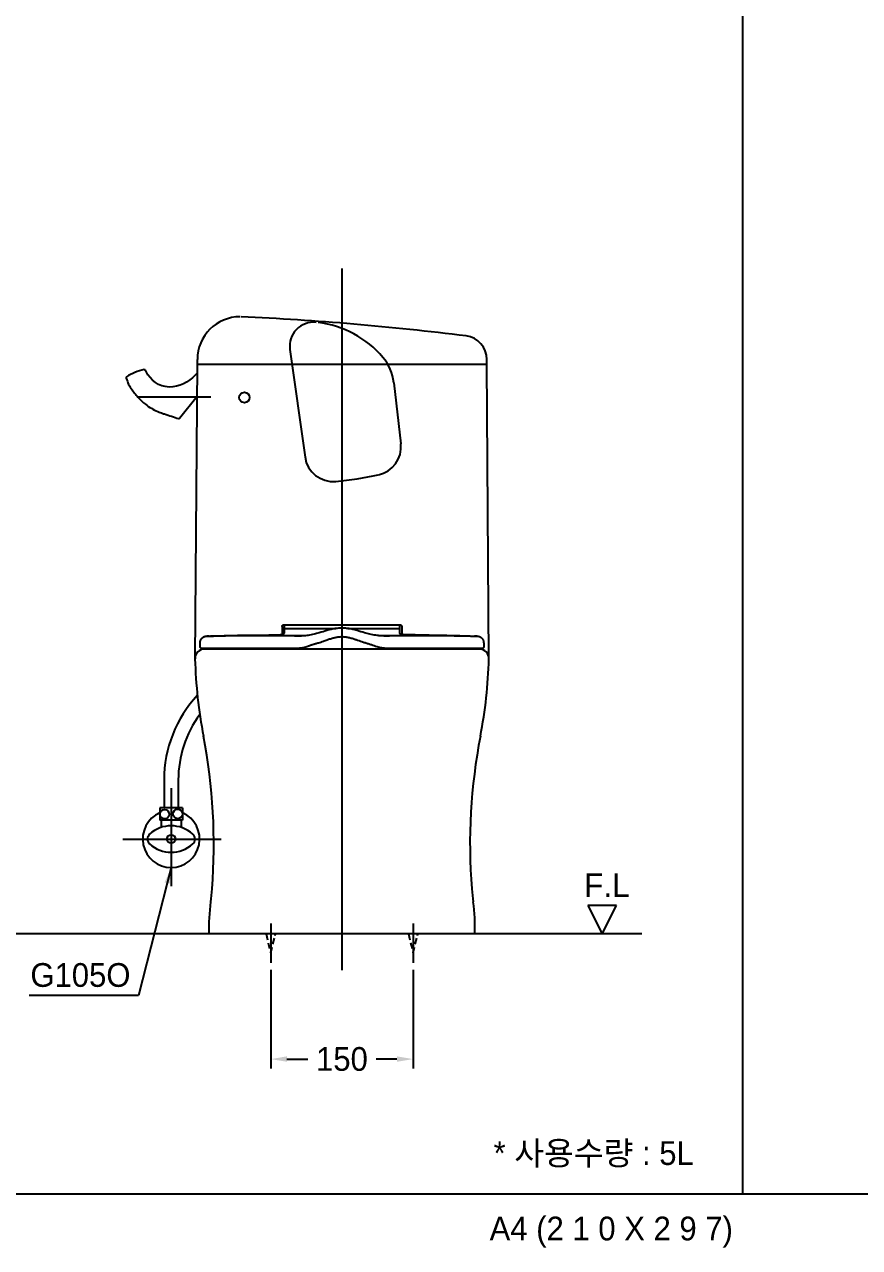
# Model space of a CAD drawing. Header units: millimetres. Extents: x 0 to 3847, y -67 to 2530.
# Drawn here: x 1044 to 1923, y -57 to 1232 of the extents above; entities that cross this region are included whole.
import ezdxf
from ezdxf.enums import TextEntityAlignment as Align
from ezdxf.lldxf.tags import DXFTag

# ---------------------------------------------------------------- set-up
doc = ezdxf.new("R2010")
doc.units = ezdxf.units.MM
doc.linetypes.add('DASHED2', pattern=[9.525, 6.35, -3.175])
for name, color, linetype in [('TEXT', 7, 'Continuous'), ('내부선 및 부속', 4, 'Continuous'), ('도각라인', 255, 'Continuous'), ('외형선', 3, 'Continuous'), ('점선', 6, 'DASHED2'), ('중심선', 1, 'DASHED'), ('치수선', 7, 'Continuous')]:
    doc.layers.add(name, color=color, linetype=linetype)
doc.styles.add('____', font='')
doc.styles.add('타이틀', font='H2GTRM.TTF', dxfattribs={"height": 25})
doc.styles.get('____').set_extended_font_data('굴림')
tags = doc.linetypes.add('DASHDOT', pattern=[70, 31, -13, 13, -13]).pattern_tags.tags
tags[10:11] = [DXFTag(74, 4), DXFTag(75, 0), DXFTag(340, '0'), DXFTag(46, 0.0), DXFTag(50, 0.0), DXFTag(44, 0.0), DXFTag(45, 0.0)]
tags[8:9] = [DXFTag(74, 4), DXFTag(75, 0), DXFTag(340, '0'), DXFTag(46, 0.0), DXFTag(50, 0.0), DXFTag(44, 0.0), DXFTag(45, 0.0)]
tags[6:7] = [DXFTag(74, 4), DXFTag(75, 0), DXFTag(340, '0'), DXFTag(46, 0.0), DXFTag(50, 0.0), DXFTag(44, 0.0), DXFTag(45, 0.0)]
tags[4:5] = [DXFTag(74, 4), DXFTag(75, 0), DXFTag(340, '0'), DXFTag(46, 0.0), DXFTag(50, 0.0), DXFTag(44, 0.0), DXFTag(45, 0.0)]
tags = doc.linetypes.add('DASHED', pattern=[25.72, 12.86, -12.86]).pattern_tags.tags
tags[6:7] = [DXFTag(74, 4), DXFTag(75, 0), DXFTag(340, '0'), DXFTag(46, 0.0), DXFTag(50, 0.0), DXFTag(44, 0.0), DXFTag(45, 0.0)]
tags[4:5] = [DXFTag(74, 4), DXFTag(75, 0), DXFTag(340, '0'), DXFTag(46, 0.0), DXFTag(50, 0.0), DXFTag(44, 0.0), DXFTag(45, 0.0)]
doc.dimstyles.new('MSADIM', dxfattribs={"dimtxt": 33, "dimasz": 17, "dimexe": 10, "dimexo": 7.5, "dimgap": 10, "dimtad": 0, "dimtih": 1, "dimtoh": 1, "dimdec": 0, "dimzin": 1, "dimdsep": 46, "dimtxsty": '____', "dimcen": 11.25, "dimadec": 0, "dimazin": 0, "dimtfac": 1, "dimtdec": 0, "dimtix": 1, "dimtmove": 0, "dimatfit": 3, "dimfxl": 0, "dimtolj": 1, "dimtzin": 1, "dimarcsym": 0})

# ---------------------------------------------------------------- blocks, each defined once
blk = doc.blocks.new('*D17')
at = {"layer": '치수선', "color": 0, "linetype": 'Continuous', "lineweight": -2}
for p, q in [((1303.1, 235.8), (1303.1, 131.9)), ((1453.1, 235.8), (1453.1, 131.9)), ((1320.1, 141.9), (1342.1, 141.9)), ((1436.1, 141.9), (1414, 141.9))]:
    blk.add_line(p, q, dxfattribs=at)
at = {"layer": '치수선', "color": 0, "linetype": 'Continuous'}
for points in [[(1320.1, 144.8), (1320.1, 139.1), (1303.1, 141.9)], [(1436.1, 144.8), (1436.1, 139.1), (1453.1, 141.9)]]:
    blk.add_solid(points, dxfattribs=at)
at = {"layer": '치수선', "color": 0, "linetype": 'Continuous', "insert": (1378.1, 141.9), "char_height": 25, "attachment_point": 5, "style": '____'}
blk.add_mtext('\\A1;150', dxfattribs=at)

msp = doc.modelspace()

# ---------------------------------------------------------------- linework, layer by layer
msp.add_line((1800, 0), (2046.8, 0))
at = {"layer": '내부선 및 부속', "linetype": 'Continuous'}
for p, q in [((1323.3, 889.4), (1339.2, 776)), ((1225.8, 873.7), (1530.8, 873.7)), ((1432.8, 854.3), (1440.1, 789.9)), ((1207.1, 817), (1225.5, 840)), ((1315.1, 597.5), (1315.1, 589.1)), ((1317.1, 599.4), (1439.1, 599.4)), ((1441.1, 597.3), (1441.1, 589.1)), ((1190.7, 436), (1190.7, 406.4)), ((1205.7, 436), (1205.7, 406.4)), ((1210.2, 406.4), (1186.2, 406.4)), ((1186.2, 406.4), (1186.2, 393.4)), ((1210.2, 406.4), (1210.2, 393.4)), ((1210.2, 393.4), (1186.2, 393.4)), ((1187.7, 393.4), (1187.7, 386)), ((1208.7, 393.4), (1208.7, 386))]:
    msp.add_line(p, q, dxfattribs=at)
at = {"layer": '내부선 및 부속'}
msp.add_line((1522.9, 573.7), (1233.3, 573.7), dxfattribs=at)
at = {"layer": '내부선 및 부속', "linetype": 'Continuous'}
for centre, radius in [((1275.3, 838.7), 5.5), ((1191.2, 399.8), 5), ((1205.1, 400.1), 5), ((1198.2, 373.7), 4.5)]:
    msp.add_circle(centre, radius, dxfattribs=at)
for centre, radius, start, end in [((1348.1, 892.9), 25, 83.861, 187.9923), ((1341, 813.2), 105, 40.125, 83.4072), ((1383.1, 848.6), 50, 6.4993, 40.125), ((1184.4, 806.4), 63.5, 103.4867, 121.6525), ((1410.3, 786.5), 30, 281.864, 6.4993), ((1368.9, 780.2), 30, 187.9923, 275.3855), ((1334.2, 1148.6), 400, 275.3855, 281.864), ((1321.1, 436), 130.4, 136.9321, 180), ((1321.1, 436), 115.4, 143.4519, 180), ((1198.2, 373.7), 30, 113.5781, 66.4217), ((1198.2, 354), 33.6, 47.499, 132.501), ((1180.2, 373.7), 7, 132.501, 227.499), ((1216.2, 373.7), 7, 312.501, 47.499), ((1198.2, 393.3), 33.6, 227.499, 312.501)]:
    msp.add_arc(centre, radius, start, end, dxfattribs=at)
at = {"layer": '내부선 및 부속'}
for centre, start, end in [((1233.3, 563.7), 90, 181.5828), ((1522.9, 563.7), 358.4172, 90)]:
    msp.add_arc(centre, 10, start, end, dxfattribs=at)
at = {"layer": '내부선 및 부속', "linetype": 'Continuous'}
for points, knots in [([(1171.7, 866.1), (1171.5, 866.5), (1171.2, 866.8), (1170.7, 867.6), (1170.4, 867.9), (1169.6, 868.1)], [0, 0, 0, 0, 0.505474, 0.505474, 1, 1, 1, 1]), ([(1223.5, 862.1), (1216.4, 855), (1206.7, 849.4), (1185, 850), (1176.6, 856.7), (1171.7, 866.1)], [0, 0, 0, 0, 0.49101, 0.49101, 1, 1, 1, 1]), ([(1150.9, 859), (1151.6, 856.8), (1153.1, 852.4), (1157.8, 845.4), (1163.5, 838.2), (1172.3, 830), (1181.1, 825), (1188.2, 822.3), (1195.6, 819.9), (1201.2, 818.1), (1206.2, 816.4)], [0, 0, 0, 0, 0.094459, 0.189212, 0.34558, 0.471777, 0.681403, 0.757418, 0.782686, 1, 1, 1, 1]), ([(1378.1, 595.7), (1376.5, 595.7), (1373.3, 595.6), (1368.8, 595), (1365.2, 594.1), (1360.3, 592.7), (1355.1, 591), (1348.5, 589.3), (1342.7, 588.1), (1336.6, 587.5), (1331.9, 587.4), (1327.5, 587.5), (1324.6, 587.6), (1321.9, 587.6), (1317.5, 587.7), (1309.9, 587.8), (1298.8, 587.9), (1287.5, 588), (1277.1, 588), (1267.7, 587.9), (1258.6, 587.7), (1251.3, 587.5), (1245.9, 587.3), (1243.3, 587.2), (1241.2, 587.1), (1240.3, 587.1), (1239.7, 587.1)], [0, 0, 0, 0, 0.035115, 0.067124, 0.098105, 0.116095, 0.176252, 0.21674, 0.26174, 0.303762, 0.347834, 0.364204, 0.398577, 0.410551, 0.421875, 0.492094, 0.574242, 0.661279, 0.735629, 0.797949, 0.864863, 0.931423, 0.954158, 0.981521, 0.987348, 1, 1, 1, 1]), ([(1516.4, 587.1), (1515.8, 587.1), (1515, 587.1), (1512.9, 587.2), (1510.3, 587.3), (1504.9, 587.5), (1497.6, 587.7), (1488.5, 587.9), (1479, 588), (1468.6, 588), (1454, 587.9), (1441.8, 587.7), (1432.2, 587.6), (1428.7, 587.5), (1424.3, 587.4), (1419.6, 587.5), (1413.5, 588.2), (1407.7, 589.3), (1401.1, 591), (1395.9, 592.7), (1391, 594.1), (1387.4, 595), (1382.9, 595.6), (1379.7, 595.7), (1378.1, 595.7)], [0, 0, 0, 0, 0.012677, 0.01844, 0.045524, 0.068211, 0.135001, 0.201919, 0.264241, 0.339584, 0.427257, 0.578043, 0.601342, 0.635721, 0.652094, 0.696171, 0.738197, 0.783204, 0.82402, 0.883867, 0.90186, 0.932846, 0.964861, 1, 1, 1, 1]), ([(1235.9, 587.4), (1236.8, 587.4), (1238.7, 587.5), (1242.8, 587.6), (1252.3, 587.8), (1260.9, 587.9), (1267.2, 588)], [0, 0, 0, 0, 0.087077, 0.179535, 0.395591, 1, 1, 1, 1]), ([(1239.7, 587.1), (1239.5, 587.1), (1239, 587.1), (1238.4, 587.2), (1237.8, 587.2), (1237.2, 587.2), (1236.6, 587.3), (1236.1, 587.4), (1236, 587.4), (1235.9, 587.4)], [0, 0, 0, 0, 0.175672, 0.372796, 0.542691, 0.614961, 0.878035, 0.956713, 1, 1, 1, 1]), ([(1267.2, 588), (1271.6, 588), (1281, 588.1), (1293.2, 588.1), (1305.1, 588), (1313.4, 588), (1321.3, 588), (1327, 588), (1333.4, 587.9), (1337.5, 587.9), (1339.6, 587.9)], [0, 0, 0, 0, 0.180676, 0.391674, 0.503746, 0.6752, 0.734323, 0.830616, 0.909801, 1, 1, 1, 1]), ([(1285.2, 588.2), (1289.4, 588.3), (1293.7, 588.4), (1302.3, 588.6), (1306.6, 588.7), (1311, 588.8)], [0, 0, 0, 0, 0.499997, 0.499997, 1, 1, 1, 1]), ([(1311, 588.8), (1312.8, 588.8), (1314.4, 589), (1316.6, 589.5), (1317.1, 589.9), (1317.1, 590.4)], [0, 0, 0, 0, 0.496309, 0.496309, 1, 1, 1, 1]), ([(1364.1, 583.7), (1363.6, 583.5), (1361.7, 582.8), (1359, 581.9), (1356, 580.8), (1353.2, 580), (1351.3, 579.4), (1350.3, 579.2)], [0, 0, 0, 0, 0.108679, 0.407036, 0.592909, 0.778201, 1, 1, 1, 1]), ([(1371.2, 585.7), (1370.9, 585.6), (1370.4, 585.5), (1369.3, 585.2), (1367.2, 584.7), (1365.4, 584.1), (1364.1, 583.7)], [0, 0, 0, 0, 0.108139, 0.220341, 0.458724, 1, 1, 1, 1]), ([(1393.2, 583.3), (1392.8, 583.4), (1391.9, 583.7), (1390.5, 584.2), (1388.2, 584.9), (1386.2, 585.4), (1385, 585.7)], [0, 0, 0, 0, 0.156042, 0.297105, 0.549705, 1, 1, 1, 1]), ([(1405.9, 579.2), (1404.7, 579.5), (1403.6, 579.8), (1401.3, 580.5), (1400.2, 580.9), (1397.1, 581.9), (1395.1, 582.6), (1393.2, 583.3)], [0, 0, 0, 0, 0.268965, 0.268965, 0.537841, 0.537841, 1, 1, 1, 1]), ([(1416.5, 587.9), (1420.6, 587.9), (1425.3, 587.9), (1433.1, 588), (1441, 588), (1450.9, 588.1), (1462.8, 588.1), (1473, 588.1), (1482.5, 588), (1486.8, 588), (1488.9, 588)], [0, 0, 0, 0, 0.168785, 0.19402, 0.323673, 0.494785, 0.606884, 0.818151, 0.914621, 1, 1, 1, 1]), ([(1445.2, 588.8), (1443.4, 588.8), (1441.8, 589), (1439.5, 589.5), (1439.1, 589.9), (1439.1, 590.4)], [0, 0, 0, 0, 0.479806, 0.479806, 1, 1, 1, 1]), ([(1484.8, 588), (1478.2, 588.1), (1471.7, 588.2), (1458.6, 588.5), (1452, 588.7), (1445.2, 588.8)], [0, 0, 0, 0, 0.500909, 0.500909, 1, 1, 1, 1]), ([(1488.9, 588), (1492.3, 587.9), (1498.6, 587.8), (1507.2, 587.7), (1514.3, 587.5), (1518.4, 587.4), (1520.3, 587.4)], [0, 0, 0, 0, 0.321027, 0.603145, 0.82113, 1, 1, 1, 1]), ([(1329.5, 574.4), (1329.2, 574.3), (1328.4, 574.3), (1307, 574.3), (1285.9, 574.3), (1240.1, 574.3)], [0, 0, 0, 0, 0.01608, 0.038508, 1, 1, 1, 1]), ([(1506.7, 574.3), (1483.4, 574.3), (1458.8, 574.3), (1433.2, 574.3), (1429, 574.3), (1425, 574.4), (1421.4, 574.6), (1419.1, 575), (1417.2, 575.4), (1414, 576.4), (1410.1, 577.9), (1407, 578.8), (1405.9, 579.2)], [0, 0, 0, 0, 0.68859, 0.727091, 0.757566, 0.810516, 0.847282, 0.863658, 0.878041, 0.904451, 0.964049, 1, 1, 1, 1])]:
    msp.add_open_spline(points, degree=3, knots=knots, dxfattribs=at)
for points, weights in [([(1224.8, 863.5), (1224.2, 862.8), (1223.5, 862.1)], [1, 0.999999997206, 1]), ([(1225, 863.6), (1224.9, 863.6), (1224.8, 863.5)], [1, 0.993620958642, 1]), ([(1150.7, 859.7), (1150.7, 859.5), (1150.7, 859.4)], [1, 0.982877408612, 1]), ([(1150.7, 859.4), (1150.8, 859.2), (1150.9, 859)], [1, 0.999989055563, 1]), ([(1206.2, 816.4), (1206.5, 816.3), (1206.7, 816.6)], [1, 0.821461585267, 1]), ([(1315.1, 597.5), (1315.2, 599.4), (1317.1, 599.4)], [1, 0.723228433972, 1]), ([(1317.1, 599.4), (1317.1, 592.4), (1317.1, 590.4)], [0.999996724921, 0.999990291464, 1]), ([(1317.1, 595.4), (1317.1, 595.4), (1317.1, 595.3)], [0.970543763121, 0.980362508902, 1]), ([(1439.1, 590.4), (1439.1, 592.2), (1439.1, 599.4)], [1, 0.999994715466, 0.999997361018]), ([(1228.6, 576.4), (1228.7, 578.5), (1228.7, 580.6)], [1, 0.999981204513, 1]), ([(1228.7, 580.6), (1228.8, 584), (1231.6, 586)], [1, 0.899986042595, 1]), ([(1234.7, 587.3), (1235.3, 587.4), (1235.8, 587.4)], [1, 0.998149266931, 1]), ([(1488.6, 588), (1486.7, 588), (1484.8, 588)], [1, 0.999998989981, 1]), ([(1518, 587.2), (1517.2, 587.1), (1516.4, 587.1)], [1, 0.999550466891, 1]), ([(1518.7, 587.2), (1518.4, 587.2), (1518, 587.2)], [1, 0.999190736562, 1]), ([(1519.2, 587.3), (1518.9, 587.2), (1518.7, 587.2)], [1, 0.999267106875, 1]), ([(1520.4, 587.4), (1519.8, 587.4), (1519.2, 587.3)], [1, 0.995224417185, 1]), ([(1520.4, 587.4), (1520.9, 587.4), (1521.5, 587.3)], [1, 0.998168684076, 1]), ([(1521.5, 587.3), (1527.3, 586.4), (1527.4, 580.6)], [1, 0.768648485545, 1]), ([(1527.4, 580.6), (1527.5, 578.5), (1527.5, 576.4)], [1, 0.999981067609, 1]), ([(1229.9, 574.5), (1228.6, 575), (1228.6, 576.4)], [1, 0.820323123979, 1]), ([(1340.2, 575.8), (1338.1, 575.1), (1335.9, 574.8)], [1, 0.996181844266, 1])]:
    msp.add_rational_spline(points, weights, degree=2, dxfattribs=at)
for points, weights, degree, knots in [([(1225.7, 863.4), (1225.6, 863.5), (1225.5, 863.6), (1225.3, 863.8), (1225, 863.6)], [0.927894413811, 0.933329857146, 1, 0.85482388309, 1], 2, [0.2703818, 0.2703818, 0.2703818, 0.5, 0.5, 1, 1, 1]), ([(1439.1, 599.4), (1439.7, 599.4), (1440.3, 599.1), (1440.8, 598.7), (1441.1, 598.1), (1441.1, 597.5), (1441.1, 597.4), (1441.1, 597.4), (1441.1, 597.4), (1441.1, 597.3), (1441.1, 597.3)], [1, 0.889279407863, 0.833919112028, 0.833919112028, 0.889279407863, 1, 1, 1, 1, 1, 1], 5, [0, 0, 0, 0, 0, 0, 0.3914193, 0.3914193, 0.3914193, 0.3914193, 0.3914193, 0.519775, 0.519775, 0.519775, 0.519775, 0.519775, 0.519775]), ([(1527.5, 576.4), (1527.6, 575.5), (1527, 574.9), (1526.4, 574.3), (1525.5, 574.3)], [1, 0.923708562238, 1, 0.923445523215, 1], 2, [0, 0, 0, 0.499747, 0.499747, 1, 1, 1])]:
    msp.add_rational_spline(points, weights, degree=degree, knots=knots, dxfattribs=at)
for points, degree in [([(1151.1, 860.4), (1151, 860.3), (1150.9, 860.2), (1150.8, 860), (1150.7, 859.9), (1150.7, 859.7)], 5), ([(1206.7, 816.6), (1206.9, 816.8), (1207.1, 817)], 2), ([(1317.1, 595.4), (1344.4, 595.4), (1371.8, 595.4)], 2), ([(1384.4, 595.4), (1411.7, 595.4), (1439.1, 595.4)], 2), ([(1439.1, 595.3), (1439.1, 595.3), (1439.1, 595.4)], 2), ([(1231.6, 586), (1232.1, 586.4), (1232.7, 586.7), (1233.3, 587), (1234, 587.2), (1234.7, 587.3)], 5), ([(1235.8, 587.4), (1235.8, 587.4), (1235.9, 587.4), (1235.9, 587.4), (1235.9, 587.4), (1235.9, 587.4)], 5), ([(1385, 585.7), (1382.3, 586.3), (1379.5, 586.7), (1376.6, 586.6), (1373.9, 586.3), (1371.2, 585.7)], 5), ([(1520.3, 587.4), (1520.3, 587.4), (1520.3, 587.4), (1520.4, 587.4), (1520.4, 587.4), (1520.4, 587.4)], 5), ([(1228.6, 576.4), (1228.6, 576.4), (1228.6, 576.4), (1228.7, 576.4)], 3), ([(1230.7, 574.3), (1230.5, 574.3), (1230.3, 574.3), (1230.2, 574.4), (1230, 574.4), (1229.9, 574.5)], 5), ([(1240.1, 574.3), (1235.4, 574.3), (1230.7, 574.3)], 2), ([(1335.9, 574.8), (1334.6, 574.6), (1333.4, 574.5), (1332.1, 574.4), (1330.8, 574.4), (1329.5, 574.4)], 5), ([(1350.3, 579.2), (1348.3, 578.6), (1346.2, 578), (1344.2, 577.3), (1342.2, 576.4), (1340.2, 575.8)], 5), ([(1463.4, 573.7), (1463.4, 574), (1463.4, 574.3)], 2), ([(1495.5, 574.3), (1495.5, 574), (1495.5, 573.7)], 2), ([(1525.4, 574.3), (1524.3, 574.3), (1506.7, 574.3)], 2), ([(1525.5, 574.3), (1525.5, 574.3), (1525.4, 574.3)], 2)]:
    msp.add_open_spline(points, degree=degree, dxfattribs=at)
at = {"layer": '도각라인', "color": 7}
for p in [(1800, 2530), (0, 0)]:
    msp.add_line(p, (1800, 0), dxfattribs=at)
at = {"layer": '외형선'}
for p, q in [((1225.8, 873.7), (1225.8, 878.7)), ((1530.8, 873.7), (1530.8, 878.7)), ((1223.3, 563.7), (1225.8, 873.7)), ((1532.9, 563.7), (1530.8, 873.7))]:
    msp.add_line(p, q, dxfattribs=at)
at = {"layer": '외형선', "linetype": 'Continuous'}
for p, q in [((1637.3, 303.7), (1652.3, 273.7)), ((1667.3, 303.7), (1637.3, 303.7)), ((1652.3, 273.7), (1667.3, 303.7)), ((1694.1, 273.7), (240.2, 273.7)), ((1518.1, 273.7), (1238.1, 273.7))]:
    msp.add_line(p, q, dxfattribs=at)
at = {"layer": '외형선'}
for centre, radius, start, end in [((1270.8, 878.7), 45, 90, 180), ((1135.1, -2083.2), 3010, 82.8663, 87.3967), ((1505.8, 878.7), 25, 0, 82.8663)]:
    msp.add_arc(centre, radius, start, end, dxfattribs=at)
at = {"layer": '외형선', "linetype": 'Continuous'}
for centre, radius, start, end in [((1723.1, 577.2), 500, 181.5828, 190.9704), ((1033.1, 577.2), 500, 349.0296, 358.4172), ((643.1, 368), 600, 355.5249, 10.9565), ((2113, 368), 600, 169.0435, 184.4751), ((1017, 338.8), 225, 351.9836, 355.5249), ((1017, 338.8), 225, 351.9836, 355.5249), ((1739.2, 338.8), 225, 184.4751, 188.0164), ((1427.9, 280.9), 190, 171.9836, 182.1752), ((1328.2, 280.9), 190, 357.8248, 8.0164)]:
    msp.add_arc(centre, radius, start, end, dxfattribs=at)
msp.add_rational_spline([(1271.4, 588), (1278.3, 588.1), (1285.2, 588.2)], [1, 0.999998914544, 1], degree=2, dxfattribs=at)
for points in [[(1260.7, 573.7), (1260.7, 574), (1260.7, 574.3)], [(1292.8, 574.3), (1292.8, 574), (1292.8, 573.7)]]:
    msp.add_open_spline(points, degree=2, dxfattribs=at)
at = {"layer": '점선'}
for p, q in [((1298.1, 273.7), (1303.1, 253.7)), ((1303.1, 253.7), (1308.1, 273.7)), ((1448.1, 273.7), (1453.1, 253.7)), ((1453.1, 253.7), (1458.1, 273.7))]:
    msp.add_line(p, q, dxfattribs=at)
at = {"layer": '중심선', "linetype": 'DASHDOT'}
for p, q in [((1378.1, 974.6), (1378.1, 235.4)), ((1162.9, 839.3), (1240, 839.3)), ((1198.2, 427.1), (1198.2, 324.1)), ((1147.4, 373.7), (1250.9, 373.7)), ((1303.1, 284.8), (1303.1, 243.3)), ((1453.1, 284.8), (1453.1, 243.3))]:
    msp.add_line(p, q, dxfattribs=at)

# ---------------------------------------------------------------- texts
at = {"layer": 'TEXT', "style": '타이틀'}
for s, p in [('G105O', (1102.6, 230.5)), ('* 사용수량 : 5L', (1643.3, 42.9))]:
    msp.add_text(s, height=25, dxfattribs=at).set_placement(p, align=Align.MIDDLE_CENTER)
msp.add_text('A4 (2 1 0 X 2 9 7)', height=25, dxfattribs=at).set_placement((1790, -36.5), align=Align.MIDDLE_RIGHT)
at = {"layer": 'TEXT', "insert": (1633.1, 337.6), "char_height": 25, "width": 248.993, "attachment_point": 1, "line_spacing_factor": 0.963855, "style": '타이틀'}
msp.add_mtext('{\\fﾱﾼﾸﾲ|b0|i0|c129|p0;F\\fﾱﾼﾸﾲ|b0|i0|c0|p0;.L}', dxfattribs=at)

# ---------------------------------------------------------------- dimensions: what is measured, and where the dimension line sits
at = {"layer": '치수선', "linetype": 'Continuous'}
dim = msp.add_linear_dim(base=(1453.1, 141.9), p1=(1303.1, 243.3), p2=(1453.1, 243.3), dimstyle='MSADIM', override={"dimtxt": 25}, dxfattribs=at)
dim.commit()
dim.dimension.update_dxf_attribs({"geometry": '*D17', "text_midpoint": (1378.1, 141.9)})

# ---------------------------------------------------------------- leaders
msp.add_leader([(1198.2, 343.7), (1163.7, 208.8), (1048.6, 208.8)], dimstyle='MSADIM', override={"dimtxt": 25}, dxfattribs=at)

doc.saveas('drawing.dxf')
